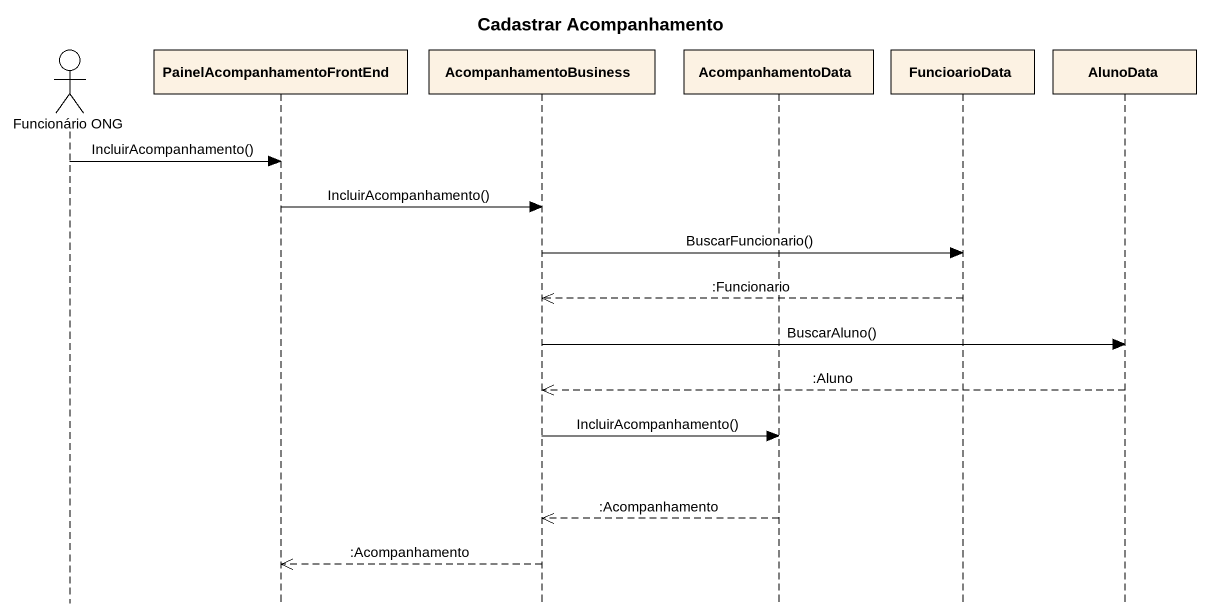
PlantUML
@startuml
title Cadastrar Acompanhamento
hide footbox
actor "Funcionário ONG" as Funcionário_ONG
participant PainelAcompanhamentoFrontEnd
participant AcompanhamentoBusiness
participant AcompanhamentoData
participant FuncioarioData
participant AlunoData

Funcionário_ONG -> PainelAcompanhamentoFrontEnd : IncluirAcompanhamento()
PainelAcompanhamentoFrontEnd -> AcompanhamentoBusiness : IncluirAcompanhamento()
AcompanhamentoBusiness -> FuncioarioData : BuscarFuncionario()
FuncioarioData -->> AcompanhamentoBusiness : :Funcionario
AcompanhamentoBusiness -> AlunoData : BuscarAluno()
AlunoData -->> AcompanhamentoBusiness : :Aluno
AcompanhamentoBusiness -> AcompanhamentoData : IncluirAcompanhamento()
AcompanhamentoData -->> AcompanhamentoBusiness : :Acompanhamento
AcompanhamentoBusiness -->> PainelAcompanhamentoFrontEnd : :Acompanhamento
@enduml
